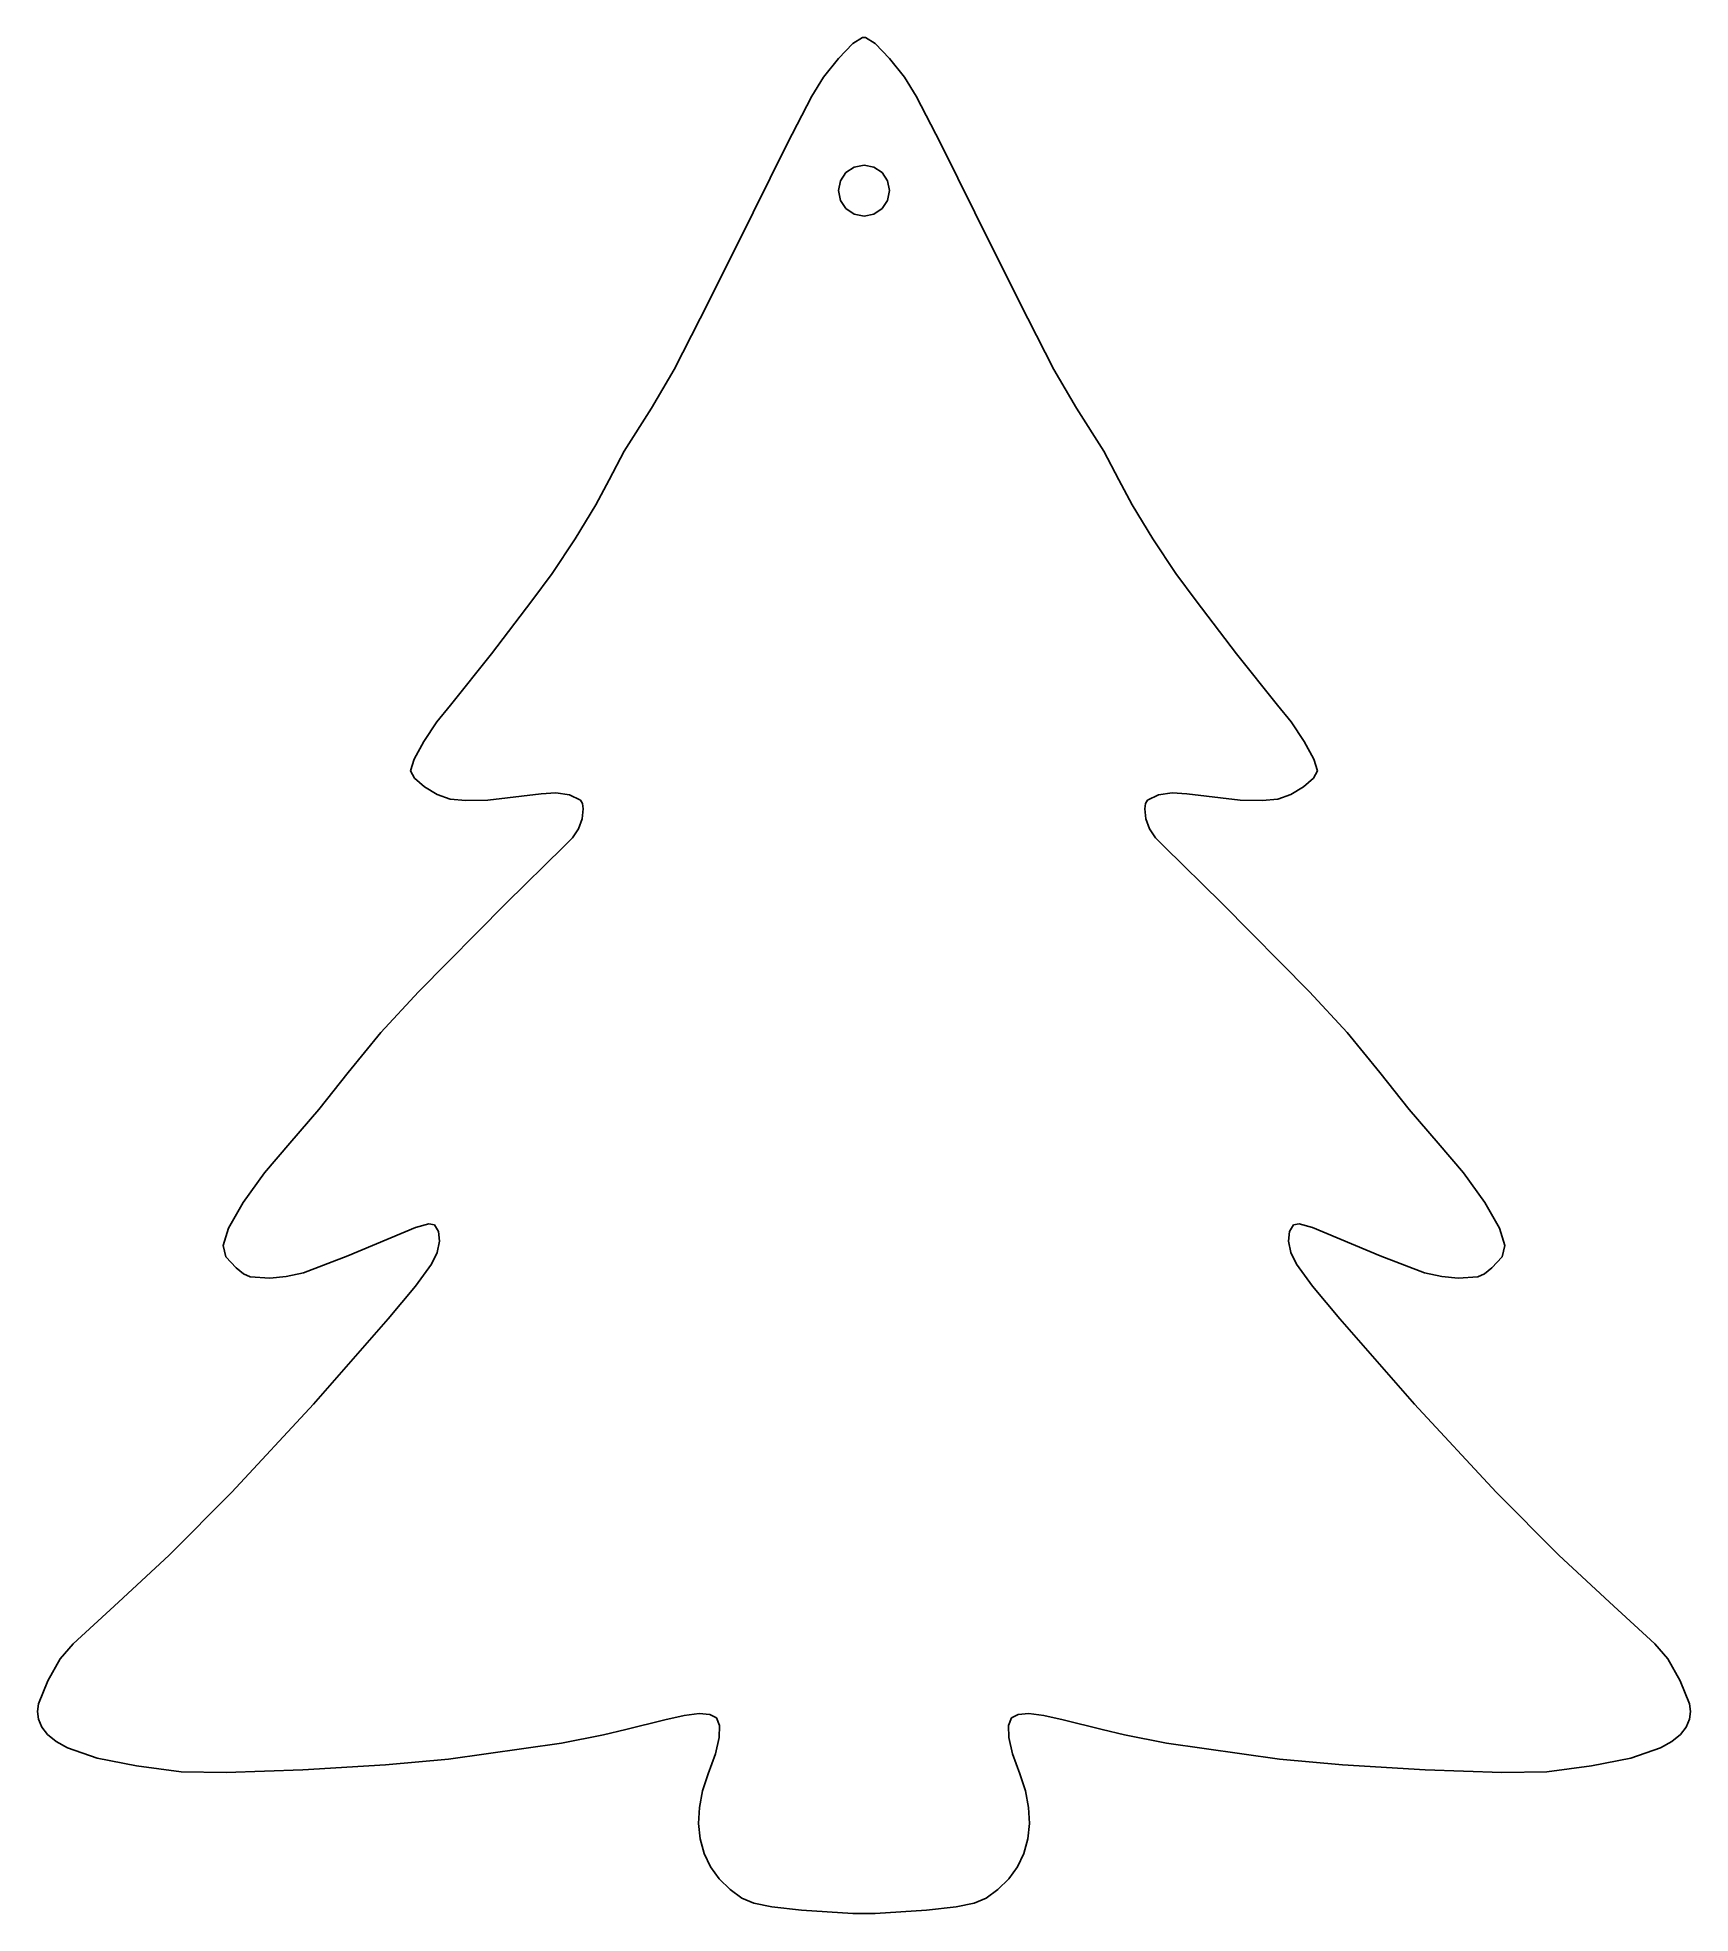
# Model space of a CAD drawing. Extents: x 3 to 139, y 0 to 155.
import ezdxf

# ---------------------------------------------------------------- set-up
doc = ezdxf.new("R2010")
doc.units = 0

msp = doc.modelspace()

# ---------------------------------------------------------------- linework, layer by layer
at = {"layer": 'Layer 1'}
for p, q in [((70.432083, 154.834434), (69.632058, 154.335761)), ((70.555556, 154.834434), (70.432083, 154.834434)), ((70.432083, 154.834434), (70.432083, 154.834434)), ((70.679028, 154.834434), (70.555556, 154.834434)), ((71.479052, 154.335761), (70.679028, 154.834434)), ((68.455961, 153.120082), (67.225026, 151.557725)), ((69.632058, 154.335761), (68.455961, 153.120082)), ((72.655149, 153.120082), (71.479052, 154.335761)), ((73.886085, 151.557725), (72.655149, 153.120082)), ((67.225026, 151.557725), (66.260486, 150.019017)), ((74.850625, 150.019017), (73.886085, 151.557725)), ((66.260486, 150.019017), (64.232014, 146.094364)), ((76.879097, 146.094364), (74.850625, 150.019017)), ((64.232014, 146.094364), (61.418611, 140.423462)), ((79.6925, 140.423462), (76.879097, 146.094364)), ((68.621307, 143.049003), (69.070857, 143.716146)), ((69.070857, 143.716146), (69.738, 144.165697)), ((69.738, 144.165697), (70.555556, 144.330476)), ((70.555556, 144.330476), (71.373111, 144.165696)), ((70.555556, 144.330476), (70.555556, 144.330476)), ((71.373111, 144.165696), (72.040254, 143.716146)), ((72.040254, 143.716146), (72.489804, 143.049003)), ((68.456528, 142.231448), (68.621307, 143.049003)), ((68.621307, 141.413892), (68.456528, 142.231448)), ((72.654583, 142.231448), (72.489803, 141.413892)), ((72.489804, 143.049003), (72.654583, 142.231448)), ((69.070857, 140.746749), (68.621307, 141.413892)), ((69.738, 140.297199), (69.070857, 140.746749)), ((72.040253, 140.746749), (71.373111, 140.297199)), ((72.489803, 141.413892), (72.040253, 140.746749)), ((61.418611, 140.423462), (57.776181, 133.103323)), ((70.555556, 140.13242), (69.738, 140.297199)), ((71.373111, 140.297199), (70.555556, 140.13242)), ((83.334931, 133.103323), (79.6925, 140.423462)), ((57.776181, 133.103323), (54.918681, 127.494156)), ((86.192431, 127.494156), (83.334931, 133.103323)), ((54.918681, 127.494156), (53.075417, 124.327976)), ((88.035694, 124.327976), (86.192431, 127.494156)), ((53.075417, 124.327976), (50.799091, 120.777378)), ((90.31202, 120.777379), (88.035694, 124.327976)), ((50.799091, 120.777378), (49.574097, 118.427768)), ((91.537014, 118.427768), (90.31202, 120.777379)), ((49.574097, 118.427768), (48.47969, 116.36052)), ((92.631421, 116.36052), (91.537014, 118.427768)), ((48.47969, 116.36052), (46.770008, 113.565477)), ((94.341103, 113.565477), (92.631421, 116.36052)), ((46.770008, 113.565477), (44.872667, 110.712291)), ((96.238444, 110.712292), (94.341103, 113.565477)), ((44.872667, 110.712291), (43.215278, 108.470615)), ((97.895833, 108.470615), (96.238444, 110.712292)), ((43.215278, 108.470615), (39.890347, 104.087351)), ((101.220764, 104.087351), (97.895833, 108.470615)), ((39.890347, 104.087351), (36.503681, 99.880476)), ((104.607431, 99.880476), (101.220764, 104.087351)), ((36.503681, 99.880476), (35.378942, 98.492763)), ((105.732169, 98.492762), (104.607431, 99.880476)), ((35.378942, 98.492763), (34.312536, 96.888464)), ((106.798575, 96.888464), (105.732169, 98.492762)), ((34.312536, 96.888464), (33.521494, 95.424182)), ((107.589617, 95.424183), (106.798575, 96.888464)), ((33.521494, 95.424182), (33.222847, 94.456518)), ((33.222847, 94.456518), (33.556397, 93.851145)), ((107.554714, 93.851145), (107.888264, 94.456518)), ((107.888264, 94.456518), (107.589617, 95.424183)), ((33.556397, 93.851145), (34.367592, 93.151645)), ((34.367592, 93.151645), (35.422213, 92.524702)), ((105.688898, 92.524703), (106.743519, 93.151645)), ((106.743519, 93.151645), (107.554714, 93.851145)), ((35.422213, 92.524702), (36.486042, 92.137004)), ((36.486042, 92.137004), (37.779727, 92.014149)), ((37.779727, 92.014149), (39.588916, 92.054637)), ((39.588916, 92.054637), (43.982569, 92.577976)), ((43.982569, 92.577976), (45.178995, 92.644654)), ((45.178995, 92.644654), (46.319722, 92.472143)), ((46.319722, 92.472143), (47.229084, 92.056139)), ((47.229084, 92.056139), (47.39508, 91.759556)), ((47.448611, 91.325615), (47.363004, 90.501475)), ((47.39508, 91.759556), (47.448611, 91.325615)), ((93.6625, 91.325615), (93.716031, 91.759557)), ((93.748107, 90.501474), (93.6625, 91.325615)), ((93.716031, 91.759557), (93.882027, 92.056139)), ((93.882027, 92.056139), (94.791389, 92.472143)), ((94.791389, 92.472143), (95.932116, 92.644654)), ((95.932116, 92.644654), (97.128542, 92.577976)), ((97.128542, 92.577976), (101.522195, 92.054637)), ((101.522195, 92.054637), (103.331384, 92.014148)), ((103.331384, 92.014148), (104.625069, 92.137004)), ((104.625069, 92.137004), (105.688898, 92.524703)), ((47.059178, 89.696543), (46.548784, 88.932241)), ((47.363004, 90.501475), (47.059178, 89.696543)), ((94.051933, 89.696543), (93.748107, 90.501474)), ((94.562327, 88.932242), (94.051933, 89.696543)), ((45.843472, 88.22999), (41.098611, 83.555685)), ((46.548784, 88.932241), (45.843472, 88.22999)), ((95.267639, 88.22999), (94.562327, 88.932242)), ((100.0125, 83.555685), (95.267639, 88.22999)), ((41.098611, 83.555685), (33.875486, 76.253185)), ((107.235625, 76.253185), (100.0125, 83.555685)), ((33.875486, 76.253185), (30.790584, 72.921792)), ((110.320529, 72.921792), (107.235625, 76.253185)), ((30.790584, 72.921792), (28.08993, 69.629782)), ((113.021181, 69.629782), (110.320529, 72.921792)), ((28.08993, 69.629782), (25.675061, 66.577767)), ((115.436051, 66.577767), (113.021181, 69.629782)), ((25.675061, 66.577767), (23.283333, 63.817768)), ((117.827778, 63.817768), (115.436051, 66.577767)), ((23.283333, 63.817768), (21.200193, 61.367285)), ((119.910918, 61.367284), (117.827778, 63.817768)), ((21.200193, 61.367285), (19.449153, 58.926283)), ((121.661959, 58.926283), (119.910918, 61.367284)), ((19.449153, 58.926283), (18.243779, 56.823177)), ((122.867333, 56.823178), (121.661959, 58.926283)), ((33.64448, 56.861898), (34.724784, 57.160682)), ((34.724784, 57.160682), (35.198403, 57.070893)), ((105.912708, 57.070893), (106.386326, 57.160682)), ((106.386326, 57.160682), (107.46663, 56.861898)), ((18.243779, 56.823177), (17.797639, 55.386379)), ((28.054652, 54.522074), (33.64448, 56.861898)), ((35.198403, 57.070893), (35.541904, 56.529405)), ((35.608195, 55.733223), (35.40565, 54.796691)), ((35.541904, 56.529405), (35.608195, 55.733223)), ((105.502916, 55.733223), (105.569207, 56.529404)), ((105.705461, 54.796692), (105.502916, 55.733223)), ((105.569207, 56.529404), (105.912708, 57.070893)), ((107.46663, 56.861898), (113.056458, 54.522074)), ((123.313472, 55.386379), (122.867333, 56.823178)), ((17.797639, 55.386379), (18.022184, 54.45831)), ((18.022184, 54.45831), (18.864791, 53.543115)), ((24.402869, 53.143336), (28.054652, 54.522074)), ((35.40565, 54.796691), (34.942639, 53.834157)), ((106.168472, 53.834157), (105.705461, 54.796692)), ((113.056458, 54.522074), (116.708242, 53.143336)), ((122.246319, 53.543115), (123.088928, 54.45831)), ((123.088928, 54.45831), (123.313472, 55.386379)), ((18.864791, 53.543115), (19.48332, 53.057463)), ((19.48332, 53.057463), (20.027166, 52.792849)), ((20.027166, 52.792849), (21.634097, 52.696449)), ((21.634097, 52.696449), (22.979605, 52.823807)), ((22.979605, 52.823807), (24.402869, 53.143336)), ((34.942639, 53.834157), (33.624546, 52.04802)), ((107.486566, 52.04802), (106.168472, 53.834157)), ((116.708242, 53.143336), (118.131507, 52.823806)), ((118.131507, 52.823806), (119.477014, 52.696449)), ((119.477014, 52.696449), (121.083946, 52.792849)), ((121.083946, 52.792849), (121.627791, 53.057462)), ((121.627791, 53.057462), (122.246319, 53.543115)), ((33.624546, 52.04802), (31.393425, 49.342565)), ((109.717688, 49.342564), (107.486566, 52.04802)), ((31.393425, 49.342565), (25.228579, 42.322642)), ((115.882535, 42.322642), (109.717688, 49.342564)), ((25.228579, 42.322642), (18.521057, 35.072279)), ((122.590055, 35.07228), (115.882535, 42.322642)), ((18.521057, 35.072279), (13.343819, 29.889365)), ((127.767292, 29.889365), (122.590055, 35.07228)), ((13.343819, 29.889365), (9.189861, 26.026449)), ((131.92125, 26.026449), (127.767292, 29.889365)), ((9.189861, 26.026449), (5.459236, 22.595685)), ((135.651875, 22.595685), (131.92125, 26.026449)), ((5.459236, 22.595685), (4.390769, 21.345565)), ((136.720341, 21.345565), (135.651875, 22.595685)), ((4.390769, 21.345565), (3.369027, 19.552976)), ((137.742083, 19.552976), (136.720341, 21.345565)), ((3.369027, 19.552976), (2.596209, 17.640994)), ((138.514902, 17.640994), (137.742083, 19.552976)), ((2.596209, 17.640994), (2.520294, 17.013355)), ((2.520294, 17.013355), (2.601736, 16.395615)), ((138.509375, 16.395615), (138.590816, 17.013355)), ((138.590816, 17.013355), (138.514902, 17.640994)), ((2.601736, 16.395615), (2.867314, 15.729382)), ((2.867314, 15.729382), (3.35444, 15.112124)), ((49.124306, 15.090338), (50.949931, 15.548949)), ((50.949931, 15.548949), (54.169028, 16.32506)), ((54.169028, 16.32506), (55.75233, 16.692232)), ((55.75233, 16.692232), (56.988942, 16.842849)), ((56.988942, 16.842849), (57.873931, 16.776463)), ((57.873931, 16.776463), (58.402361, 16.492629)), ((58.402361, 16.492629), (58.654637, 15.860446)), ((58.654637, 15.860446), (58.626201, 14.867604)), ((82.456474, 15.860445), (82.70875, 16.492629)), ((82.48491, 14.867604), (82.456474, 15.860445)), ((82.70875, 16.492629), (83.237181, 16.776464)), ((83.237181, 16.776464), (84.122169, 16.842849)), ((84.122169, 16.842849), (85.358781, 16.692232)), ((85.358781, 16.692232), (86.942083, 16.32506)), ((86.942083, 16.32506), (90.161181, 15.548949)), ((90.161181, 15.548949), (91.986806, 15.090338)), ((137.756671, 15.112124), (138.243797, 15.729382)), ((138.243797, 15.729382), (138.509375, 16.395615)), ((3.35444, 15.112124), (4.058504, 14.545864)), ((4.058504, 14.545864), (4.974896, 14.032625)), ((4.974896, 14.032625), (7.42622, 13.173301)), ((36.344931, 13.105963), (45.664109, 14.417586)), ((45.664109, 14.417586), (49.124306, 15.090338)), ((58.626201, 14.867604), (58.32048, 13.538542)), ((82.790631, 13.538543), (82.48491, 14.867604)), ((91.986806, 15.090338), (95.447002, 14.417586)), ((95.447002, 14.417586), (104.766181, 13.105963)), ((133.684891, 13.173302), (136.136215, 14.032625)), ((136.136215, 14.032625), (137.052607, 14.545864)), ((137.052607, 14.545864), (137.756671, 15.112124)), ((7.42622, 13.173301), (10.671527, 12.550338)), ((10.671527, 12.550338), (14.349236, 12.03881)), ((24.364602, 12.212635), (31.172643, 12.62107)), ((31.172643, 12.62107), (36.344931, 13.105963)), ((58.32048, 13.538542), (57.740903, 11.897699)), ((83.370208, 11.897699), (82.790631, 13.538543)), ((104.766181, 13.105963), (109.938469, 12.621071)), ((109.938469, 12.621071), (116.74651, 12.212635)), ((126.761875, 12.03881), (130.439583, 12.550338)), ((130.439583, 12.550338), (133.684891, 13.173302)), ((14.349236, 12.03881), (18.047801, 11.984076)), ((18.047801, 11.984076), (24.364602, 12.212635)), ((57.740903, 11.897699), (57.272425, 10.484818)), ((83.838686, 10.484817), (83.370208, 11.897699)), ((116.74651, 12.212635), (123.06331, 11.984076)), ((123.06331, 11.984076), (126.761875, 12.03881)), ((57.272425, 10.484818), (57.007275, 9.109727)), ((84.103836, 9.109725), (83.838686, 10.484817)), ((57.007275, 9.109727), (56.943, 7.785124)), ((56.943, 7.785124), (57.077146, 6.523709)), ((84.033965, 6.523706), (84.168111, 7.785122)), ((84.168111, 7.785122), (84.103836, 9.109725)), ((57.077146, 6.523709), (57.407262, 5.338178)), ((83.70385, 5.338175), (84.033965, 6.523706)), ((57.407262, 5.338178), (57.930892, 4.241231)), ((83.180219, 4.241228), (83.70385, 5.338175)), ((57.930892, 4.241231), (58.645586, 3.245565)), ((58.645586, 3.245565), (59.548889, 2.363879)), ((81.562222, 2.363879), (82.465525, 3.245564)), ((82.465525, 3.245564), (83.180219, 4.241228)), ((59.548889, 2.363879), (60.496293, 1.656414)), ((60.496293, 1.656414), (61.483238, 1.224952)), ((79.627874, 1.224952), (80.614818, 1.656416)), ((80.614818, 1.656416), (81.562222, 2.363879)), ((61.483238, 1.224952), (62.971445, 0.935211)), ((62.971445, 0.935211), (65.422639, 0.652907)), ((65.422639, 0.652907), (69.647153, 0.388324)), ((69.647153, 0.388324), (71.463958, 0.388324)), ((71.463958, 0.388324), (75.688472, 0.652907)), ((75.688472, 0.652907), (78.139666, 0.935209)), ((78.139666, 0.935209), (79.627874, 1.224952))]:
    msp.add_line(p, q, dxfattribs=at)

doc.saveas('drawing.dxf')
